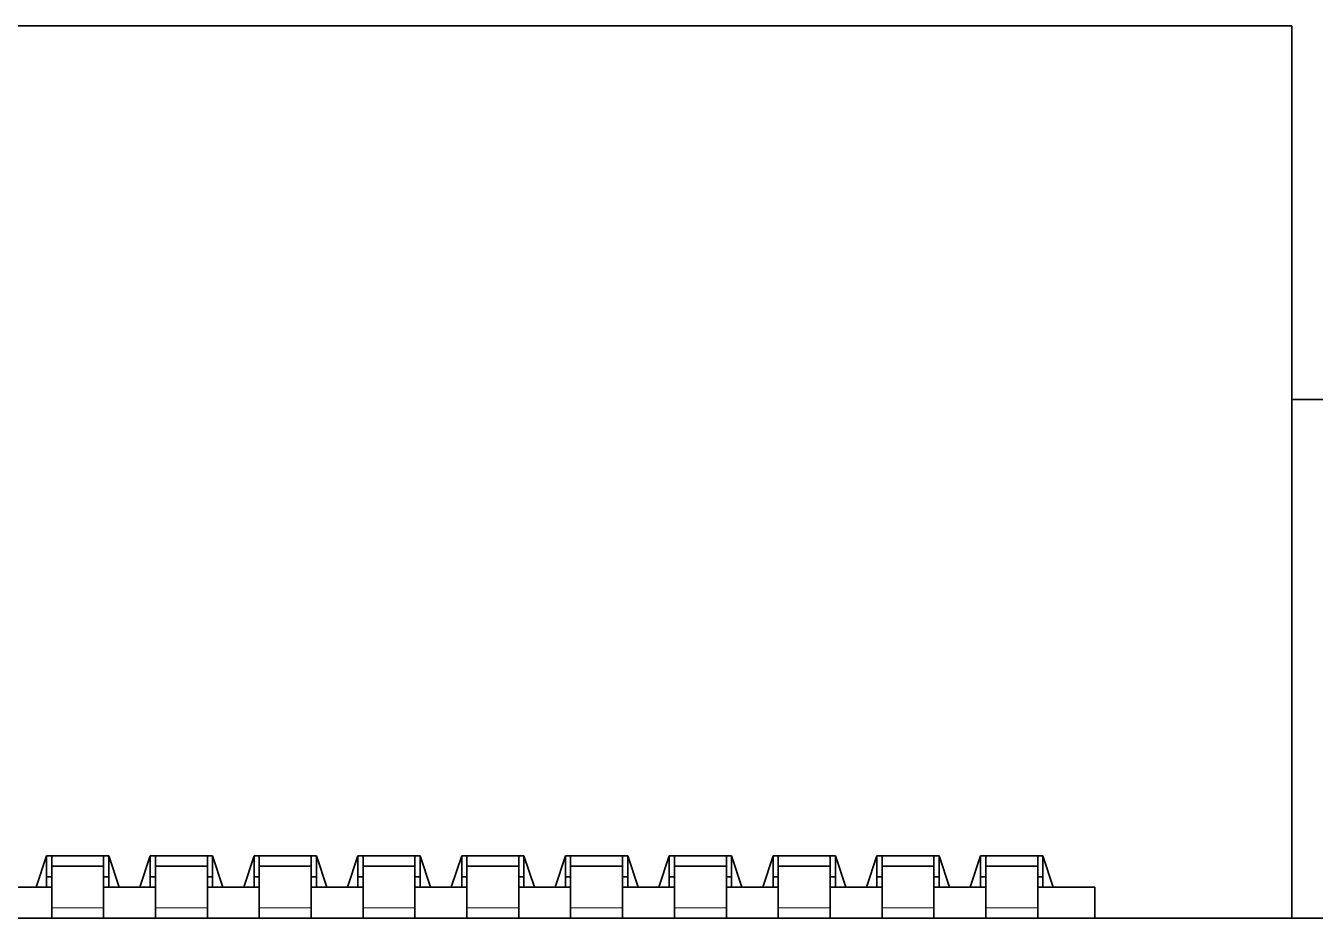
# Model space of a CAD drawing. Extents: x 468 to 804, y 295 to 621.
# Drawn here: x 591.26 to 597.47, y 429.05 to 433.35 of the extents above; entities that cross this region are included whole.
import ezdxf

# ---------------------------------------------------------------- set-up
doc = ezdxf.new("R2010")
doc.units = 0

msp = doc.modelspace()

# ---------------------------------------------------------------- linework, layer by layer
at = {"color": 7, "lineweight": 35, "ltscale": 0.279999}
msp.add_line((597.3557, 433.351), (586.1558, 433.351), dxfattribs=at)
at = {"color": 7, "lineweight": 35, "ltscale": 0.1075}
msp.add_line((597.3557, 433.351), (597.3557, 429.051), dxfattribs=at)
at = {"color": 7, "lineweight": 35, "ltscale": 0.095001}
msp.add_line((597.3557, 431.551), (601.1558, 431.551), dxfattribs=at)
at = {"color": 7, "lineweight": 35, "ltscale": 0.003953}
for p, q in [((591.3057, 429.201), (591.3557, 429.351)), ((591.6558, 429.351), (591.7057, 429.201)), ((591.8057, 429.201), (591.8557, 429.351)), ((592.1558, 429.351), (592.2057, 429.201)), ((592.3057, 429.201), (592.3557, 429.351)), ((592.6558, 429.351), (592.7057, 429.201)), ((592.8057, 429.201), (592.8557, 429.351)), ((593.1558, 429.351), (593.2057, 429.201)), ((593.3057, 429.201), (593.3557, 429.351)), ((593.6558, 429.351), (593.7057, 429.201)), ((593.8057, 429.201), (593.8557, 429.351)), ((594.1558, 429.351), (594.2057, 429.201)), ((594.3057, 429.201), (594.3557, 429.351)), ((594.6558, 429.351), (594.7057, 429.201)), ((594.8057, 429.201), (594.8557, 429.351)), ((595.1558, 429.351), (595.2057, 429.201)), ((595.3057, 429.201), (595.3557, 429.351)), ((595.6558, 429.351), (595.7057, 429.201)), ((595.8057, 429.201), (595.8557, 429.351)), ((596.1558, 429.351), (596.2057, 429.201))]:
    msp.add_line(p, q, dxfattribs=at)
at = {"color": 7, "lineweight": 35, "ltscale": 0.007501}
for p, q in [((591.6558, 429.351), (591.3557, 429.351)), ((592.1558, 429.351), (591.8557, 429.351)), ((592.6558, 429.351), (592.3557, 429.351)), ((593.1558, 429.351), (592.8557, 429.351)), ((593.6558, 429.351), (593.3557, 429.351)), ((594.1558, 429.351), (593.8557, 429.351)), ((594.6558, 429.351), (594.3557, 429.351)), ((595.1558, 429.351), (594.8557, 429.351)), ((595.6558, 429.351), (595.3557, 429.351)), ((596.1558, 429.351), (595.8557, 429.351))]:
    msp.add_line(p, q, dxfattribs=at)
at = {"color": 7, "lineweight": 35, "ltscale": 0.003751}
for p, q in [((591.3557, 429.351), (591.3557, 429.201)), ((591.6558, 429.201), (591.6558, 429.351)), ((591.8557, 429.351), (591.8557, 429.201)), ((592.1558, 429.201), (592.1558, 429.351)), ((592.3557, 429.351), (592.3557, 429.201)), ((592.6558, 429.201), (592.6558, 429.351)), ((592.8557, 429.351), (592.8557, 429.201)), ((593.1558, 429.201), (593.1558, 429.351)), ((593.3557, 429.351), (593.3557, 429.201)), ((593.6558, 429.201), (593.6558, 429.351)), ((593.8557, 429.351), (593.8557, 429.201)), ((594.1558, 429.201), (594.1558, 429.351)), ((594.3557, 429.351), (594.3557, 429.201)), ((594.6558, 429.201), (594.6558, 429.351)), ((594.8557, 429.351), (594.8557, 429.201)), ((595.1558, 429.201), (595.1558, 429.351)), ((595.3557, 429.351), (595.3557, 429.201)), ((595.6558, 429.201), (595.6558, 429.351)), ((595.8557, 429.351), (595.8557, 429.201)), ((596.1558, 429.201), (596.1558, 429.351))]:
    msp.add_line(p, q, dxfattribs=at)
at = {"color": 7, "lineweight": 35, "ltscale": 0.00125}
for p, q in [((591.3807, 429.301), (591.3807, 429.351)), ((591.6307, 429.351), (591.6307, 429.301)), ((591.8807, 429.301), (591.8807, 429.351)), ((592.1307, 429.351), (592.1307, 429.301)), ((592.3807, 429.301), (592.3807, 429.351)), ((592.6307, 429.351), (592.6307, 429.301)), ((592.8807, 429.301), (592.8807, 429.351)), ((593.1307, 429.351), (593.1307, 429.301)), ((593.3807, 429.301), (593.3807, 429.351)), ((593.6307, 429.351), (593.6307, 429.301)), ((593.8807, 429.301), (593.8807, 429.351)), ((594.1307, 429.351), (594.1307, 429.301)), ((594.3807, 429.301), (594.3807, 429.351)), ((594.6307, 429.351), (594.6307, 429.301)), ((594.8807, 429.301), (594.8807, 429.351)), ((595.1307, 429.351), (595.1307, 429.301)), ((595.3807, 429.301), (595.3807, 429.351)), ((595.6307, 429.351), (595.6307, 429.301)), ((595.8807, 429.301), (595.8807, 429.351)), ((596.1307, 429.351), (596.1307, 429.301)), ((591.3057, 429.201), (591.3557, 429.201)), ((591.6558, 429.201), (591.7057, 429.201)), ((591.8057, 429.201), (591.8557, 429.201)), ((592.1558, 429.201), (592.2057, 429.201)), ((592.3057, 429.201), (592.3557, 429.201)), ((592.6558, 429.201), (592.7057, 429.201)), ((592.8057, 429.201), (592.8557, 429.201)), ((593.1558, 429.201), (593.2057, 429.201)), ((593.3057, 429.201), (593.3557, 429.201)), ((593.6558, 429.201), (593.7057, 429.201)), ((593.8057, 429.201), (593.8557, 429.201)), ((594.1558, 429.201), (594.2057, 429.201)), ((594.3057, 429.201), (594.3557, 429.201)), ((594.6558, 429.201), (594.7057, 429.201)), ((594.8057, 429.201), (594.8557, 429.201)), ((595.1558, 429.201), (595.2057, 429.201)), ((595.3057, 429.201), (595.3557, 429.201)), ((595.6558, 429.201), (595.7057, 429.201)), ((595.8057, 429.201), (595.8557, 429.201)), ((596.1558, 429.201), (596.2057, 429.201)), ((591.3807, 429.101), (591.3807, 429.051)), ((591.6307, 429.051), (591.6307, 429.101)), ((591.8807, 429.101), (591.8807, 429.051)), ((592.1307, 429.051), (592.1307, 429.101)), ((592.3807, 429.101), (592.3807, 429.051)), ((592.6307, 429.051), (592.6307, 429.101)), ((592.8807, 429.101), (592.8807, 429.051)), ((593.1307, 429.051), (593.1307, 429.101)), ((593.3807, 429.101), (593.3807, 429.051)), ((593.6307, 429.051), (593.6307, 429.101)), ((593.8807, 429.101), (593.8807, 429.051)), ((594.1307, 429.051), (594.1307, 429.101)), ((594.3807, 429.101), (594.3807, 429.051)), ((594.6307, 429.051), (594.6307, 429.101)), ((594.8807, 429.101), (594.8807, 429.051)), ((595.1307, 429.051), (595.1307, 429.101)), ((595.3807, 429.101), (595.3807, 429.051)), ((595.6307, 429.051), (595.6307, 429.101)), ((595.8807, 429.101), (595.8807, 429.051)), ((596.1307, 429.051), (596.1307, 429.101))]:
    msp.add_line(p, q, dxfattribs=at)
at = {"color": 7, "lineweight": 35, "ltscale": 0.00062561}
for p, q in [((591.3557, 429.251), (591.3807, 429.251)), ((591.6307, 429.251), (591.6558, 429.251)), ((591.8557, 429.251), (591.8807, 429.251)), ((592.1307, 429.251), (592.1558, 429.251)), ((592.3557, 429.251), (592.3807, 429.251)), ((592.6307, 429.251), (592.6558, 429.251)), ((592.8557, 429.251), (592.8807, 429.251)), ((593.1307, 429.251), (593.1558, 429.251)), ((593.3557, 429.251), (593.3807, 429.251)), ((593.6307, 429.251), (593.6558, 429.251)), ((593.8557, 429.251), (593.8807, 429.251)), ((594.1307, 429.251), (594.1558, 429.251)), ((594.3557, 429.251), (594.3807, 429.251)), ((594.6307, 429.251), (594.6558, 429.251)), ((594.8557, 429.251), (594.8807, 429.251)), ((595.1307, 429.251), (595.1558, 429.251)), ((595.3557, 429.251), (595.3807, 429.251)), ((595.6307, 429.251), (595.6558, 429.251)), ((595.8807, 429.251), (595.8557, 429.251)), ((596.1558, 429.251), (596.1307, 429.251)), ((591.3557, 429.201), (591.3807, 429.201)), ((591.6307, 429.201), (591.6558, 429.201)), ((591.8557, 429.201), (591.8807, 429.201)), ((592.1307, 429.201), (592.1558, 429.201)), ((592.3557, 429.201), (592.3807, 429.201)), ((592.6307, 429.201), (592.6558, 429.201)), ((592.8557, 429.201), (592.8807, 429.201)), ((593.1307, 429.201), (593.1558, 429.201)), ((593.3557, 429.201), (593.3807, 429.201)), ((593.6307, 429.201), (593.6558, 429.201)), ((593.8557, 429.201), (593.8807, 429.201)), ((594.1307, 429.201), (594.1558, 429.201)), ((594.3557, 429.201), (594.3807, 429.201)), ((594.6307, 429.201), (594.6558, 429.201)), ((594.8557, 429.201), (594.8807, 429.201)), ((595.1307, 429.201), (595.1558, 429.201)), ((595.3557, 429.201), (595.3807, 429.201)), ((595.6307, 429.201), (595.6558, 429.201)), ((595.8807, 429.201), (595.8557, 429.201)), ((596.1558, 429.201), (596.1307, 429.201))]:
    msp.add_line(p, q, dxfattribs=at)
at = {"color": 7, "lineweight": 35, "ltscale": 0.005}
for p, q in [((591.3807, 429.101), (591.3807, 429.301)), ((591.6307, 429.101), (591.6307, 429.301)), ((591.8807, 429.101), (591.8807, 429.301)), ((592.1307, 429.101), (592.1307, 429.301)), ((592.3807, 429.101), (592.3807, 429.301)), ((592.6307, 429.101), (592.6307, 429.301)), ((592.8807, 429.101), (592.8807, 429.301)), ((593.1307, 429.101), (593.1307, 429.301)), ((593.3807, 429.101), (593.3807, 429.301)), ((593.6307, 429.101), (593.6307, 429.301)), ((593.8807, 429.101), (593.8807, 429.301)), ((594.1307, 429.101), (594.1307, 429.301)), ((594.3807, 429.101), (594.3807, 429.301)), ((594.6307, 429.101), (594.6307, 429.301)), ((594.8807, 429.101), (594.8807, 429.301)), ((595.1307, 429.101), (595.1307, 429.301)), ((595.3807, 429.101), (595.3807, 429.301)), ((595.6307, 429.101), (595.6307, 429.301)), ((595.8807, 429.101), (595.8807, 429.301)), ((596.1307, 429.101), (596.1307, 429.301)), ((596.4058, 429.201), (596.2057, 429.201))]:
    msp.add_line(p, q, dxfattribs=at)
at = {"color": 7, "lineweight": 35, "ltscale": 0.00625}
for p, q in [((591.6307, 429.301), (591.3807, 429.301)), ((592.1307, 429.301), (591.8807, 429.301)), ((592.6307, 429.301), (592.3807, 429.301)), ((593.1307, 429.301), (592.8807, 429.301)), ((593.6307, 429.301), (593.3807, 429.301)), ((594.1307, 429.301), (593.8807, 429.301)), ((594.6307, 429.301), (594.3807, 429.301)), ((595.1307, 429.301), (594.8807, 429.301)), ((595.6307, 429.301), (595.3807, 429.301)), ((596.1307, 429.301), (595.8807, 429.301))]:
    msp.add_line(p, q, dxfattribs=at)
at = {"color": 7, "lineweight": 35, "ltscale": 0.002499}
for p, q in [((591.3057, 429.201), (591.2057, 429.201)), ((591.8057, 429.201), (591.7057, 429.201)), ((592.3057, 429.201), (592.2057, 429.201)), ((592.8057, 429.201), (592.7057, 429.201)), ((593.3057, 429.201), (593.2057, 429.201)), ((593.8057, 429.201), (593.7057, 429.201)), ((594.3057, 429.201), (594.2057, 429.201)), ((594.8057, 429.201), (594.7057, 429.201)), ((595.3057, 429.201), (595.2057, 429.201)), ((595.8057, 429.201), (595.7057, 429.201))]:
    msp.add_line(p, q, dxfattribs=at)
at = {"color": 7, "lineweight": 35, "ltscale": 0.00375}
msp.add_line((596.4058, 429.051), (596.4058, 429.201), dxfattribs=at)
at = {"color": 7, "lineweight": 13, "ltscale": 0.00625}
for p, q in [((591.6307, 429.101), (591.3807, 429.101)), ((592.1307, 429.101), (591.8807, 429.101)), ((592.6307, 429.101), (592.3807, 429.101)), ((593.1307, 429.101), (592.8807, 429.101)), ((593.6307, 429.101), (593.3807, 429.101)), ((594.1307, 429.101), (593.8807, 429.101)), ((594.6307, 429.101), (594.3807, 429.101)), ((595.1307, 429.101), (594.8807, 429.101)), ((595.6307, 429.101), (595.3807, 429.101)), ((596.1307, 429.101), (595.8807, 429.101))]:
    msp.add_line(p, q, dxfattribs=at)
at = {"color": 7, "lineweight": 35}
msp.add_line((606.2557, 429.051), (577.2557, 429.051), dxfattribs=at)

doc.saveas('drawing.dxf')
